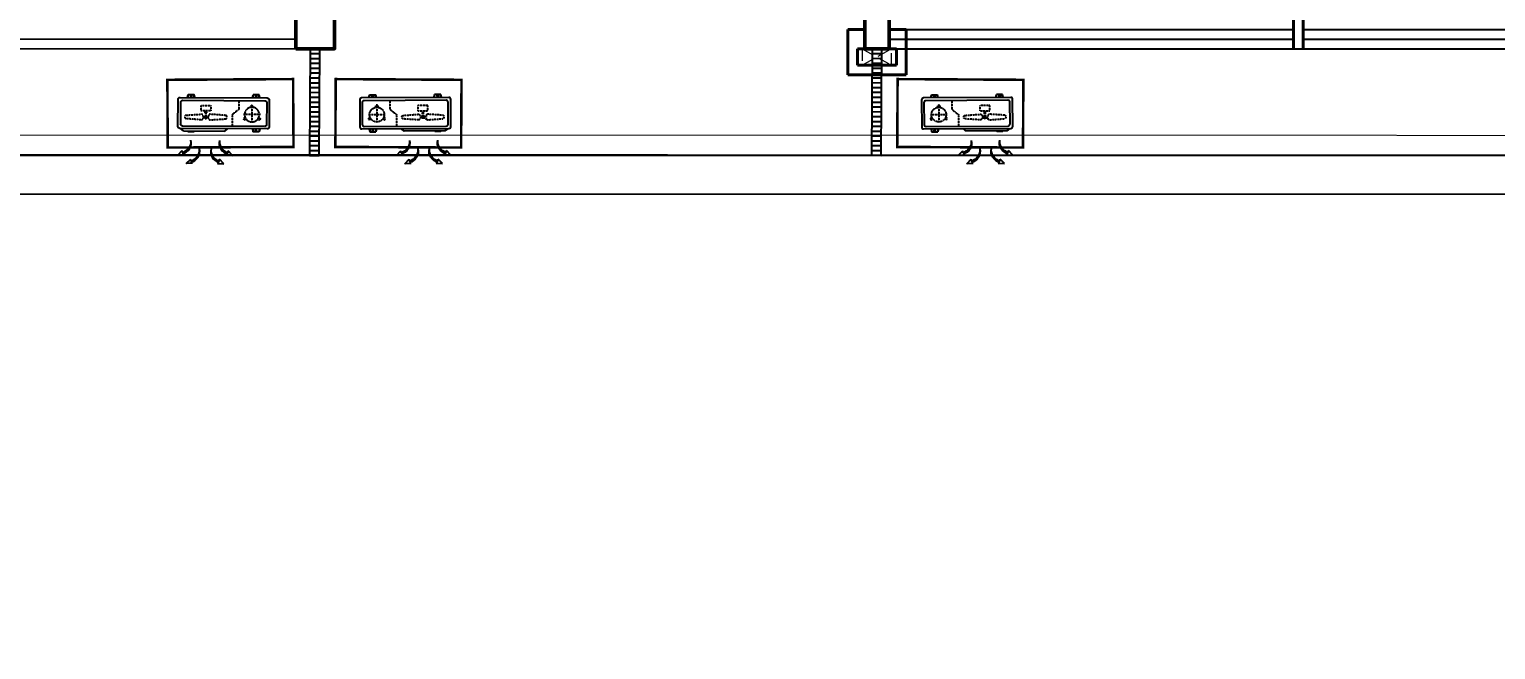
# Model space of a CAD drawing. Header units: millimetres. Extents: x -361681467 to 361175952, y -1292982 to 1550216.
# Drawn here: x -49063 to -33926, y 1370 to 7771 of the extents above; entities that cross this region are included whole.
import ezdxf

# ---------------------------------------------------------------- set-up
doc = ezdxf.new("R2010")
doc.units = ezdxf.units.MM
doc.header["$MEASUREMENT"] = 0
doc.linetypes.add('HIDDEN', pattern=[0.375, 0.25, -0.125])
for name, color, linetype, lineweight in [('00_duong_QH', 7, 'Continuous', 9), ('AUDIT_I_220808132811-11', 7, 'Continuous', 9), ('KT-Kich thuoc', 159, 'Continuous', 18), ('KT-lomo nuoc', 3, 'HIDDEN', 5), ('KT-Net cat', 1, 'Continuous', 40), ('KT-Net cot vach', 2, 'Continuous', 50)]:
    doc.layers.add(name, color=color, linetype=linetype, lineweight=lineweight)
for name, color, linetype in [('AC-EAD', 6, 'Continuous'), ('IDEA - dim', 251, 'Continuous'), ('Kaka - ph', 7, 'Continuous'), ('KT-Net manh', 139, 'Continuous'), ('KT-Noi that', 32, 'Continuous')]:
    doc.layers.add(name, color=color, linetype=linetype)

# ---------------------------------------------------------------- blocks, each defined once
blk = doc.blocks.new('Louvre')
for p, q in [((-390, 976, 0), (-295, 1009, 0)), ((-374, 929, 0), (-279, 961, 0)), ((-357, 881, 0), (-263, 914, 0)), ((-341, 834, 0), (-246, 867, 0)), ((-325, 787, 0), (-230, 820, 0)), ((-308, 740, 0), (-214, 772, 0)), ((-292, 692, 0), (-197, 725, 0)), ((-276, 645, 0), (-181, 678, 0)), ((-260, 598, 0), (-165, 631, 0)), ((-243, 551, 0), (-148, 583, 0)), ((-227, 503, 0), (-132, 536, 0)), ((-211, 456, 0), (-116, 489, 0)), ((-194, 409, 0), (-99, 442, 0)), ((-178, 362, 0), (-83, 394, 0)), ((-162, 314, 0), (-67, 347, 0)), ((-145, 267, 0), (-50, 300, 0)), ((-129, 220, 0), (-34, 253, 0)), ((-113, 172, 0), (-18, 205, 0)), ((-96, 125, 0), (-1, 158, 0)), ((-80, 78, 0), (15, 111, 0)), ((-64, 31, 0), (31, 63, 0)), ((-47, -17, 0), (48, 16, 0))]:
    blk.add_line(p, q)
at = {"elevation": 0}
blk.add_lwpolyline([(48, 16), (-311, 1056), (-406, 1023), (-47, -17)], close=True, dxfattribs=at)
blk = doc.blocks.new('OU DHCB')
at = {"ltscale": 10}
for p, q in [((-145597, -72628), (-145597, -73528)), ((-145297, -72608), (-145577, -72608)), ((-145568, -72656), (-145568, -73503)), ((-145324, -72636), (-145548, -72636)), ((-145302, -73503), (-145302, -72656)), ((-145277, -73528), (-145277, -72628)), ((-145252, -72667), (-145277, -72634)), ((-145252, -72667), (-145252, -73092)), ((-145252, -73092), (-145277, -73118)), ((-145577, -73548), (-145297, -73548)), ((-145548, -73523), (-145324, -73523))]:
    blk.add_line(p, q, dxfattribs=at)
for p, q in [((-145597, -72705), (-145627, -72711)), ((-145597, -72711), (-145627, -72711)), ((-145627, -72711), (-145627, -72774)), ((-145600, -72742), (-145627, -72742)), ((-145597, -72774), (-145627, -72774)), ((-145597, -72780), (-145627, -72774)), ((-145614, -72729), (-145614, -72756)), ((-145252, -72710), (-145247, -72711)), ((-145252, -72711), (-145247, -72711)), ((-145252, -72742), (-145246, -72742)), ((-145252, -72774), (-145247, -72774)), ((-145252, -72775), (-145247, -72774)), ((-145247, -72711), (-145247, -72774)), ((-145597, -73376), (-145627, -73382)), ((-145597, -73382), (-145627, -73382)), ((-145627, -73446), (-145627, -73382)), ((-145614, -73427), (-145614, -73400)), ((-145277, -73376), (-145247, -73382)), ((-145277, -73382), (-145247, -73382)), ((-145260, -73427), (-145260, -73400)), ((-145247, -73446), (-145247, -73382)), ((-145600, -73414), (-145627, -73414)), ((-145597, -73446), (-145627, -73446)), ((-145597, -73452), (-145627, -73446)), ((-145277, -73446), (-145247, -73446)), ((-145277, -73452), (-145247, -73446)), ((-145273, -73414), (-145246, -73414))]:
    blk.add_line(p, q)
at = {"linetype": 'HIDDEN', "ltscale": 1.5}
for p, q in [((-145414, -72691), (-145425, -72850)), ((-145392, -72679), (-145401, -72679)), ((-145367, -72850), (-145378, -72691)), ((-145414, -73101), (-145425, -72941)), ((-145412, -72928), (-145403, -72928)), ((-145403, -72928), (-145403, -72902)), ((-145403, -72902), (-145389, -72902)), ((-145389, -72928), (-145389, -72902)), ((-145389, -72928), (-145380, -72928)), ((-145367, -72941), (-145378, -73101)), ((-145505, -73371), (-145522, -73371)), ((-145514, -73362), (-145514, -73380)), ((-145511, -73371), (-145338, -73371)), ((-145424, -73458), (-145424, -73284)), ((-145372, -73298), (-145387, -73289)), ((-145384, -73301), (-145375, -73286)), ((-145387, -73453), (-145372, -73444)), ((-145384, -73441), (-145375, -73456))]:
    blk.add_line(p, q, dxfattribs=at)
for points in [[(-145514, -72845), (-145514, -72947), (-145460, -72947), (-145460, -72845)], [(-145438, -72893), (-145378, -72893), (-145378, -72899), (-145438, -72899)]]:
    blk.add_lwpolyline(points, close=True, dxfattribs=at)
for points in [[(-145460, -72902), (-145440, -72902), (-145440, -72889), (-145460, -72889)], [(-145412, -72864), (-145403, -72864), (-145403, -72890), (-145389, -72890), (-145389, -72864), (-145380, -72864)], [(-145568, -73236), (-145478, -73236), (-145422, -73168), (-145302, -73168)]]:
    blk.add_lwpolyline(points, dxfattribs=at)
for points in [[(-145499, -73386), (-145517, -73379, -0.677033), (-145517, -73363), (-145499, -73356)], [(-145401, -73299), (-145385, -73287, -0.677033), (-145371, -73295), (-145374, -73314)], [(-145374, -73428), (-145371, -73447, -0.677033), (-145385, -73455), (-145401, -73443)]]:
    blk.add_lwpolyline(points, format="xyb", dxfattribs=at)
for centre in [(-145614, -72742), (-145614, -73414), (-145260, -73414)]:
    blk.add_circle(centre, 6.4)
blk.add_circle((-145424, -73371), 75.8, dxfattribs=at)
at = {"ltscale": 10}
for centre, radius, start, end in [((-145577, -72628), 20, 90, 180), ((-145548, -72656), 20, 90, 180), ((-145324, -72658), 22.3, 5.8369, 90.896), ((-145297, -72628), 20, 0, 90), ((-145577, -73528), 20, 180, 270), ((-145548, -73503), 20, 180, 270), ((-145324, -73501), 22.3, 269.104, 354.1631), ((-145297, -73528), 20, 270, 0)]:
    blk.add_arc(centre, radius, start, end, dxfattribs=at)
at = {"linetype": 'HIDDEN', "ltscale": 1.5, "extrusion": (-3.70596e-18, -2.30289e-31, -1)}
for centre, start_param, end_param in [((-145401, -72692), 3.221423, 4.712389), ((-145392, -72692), 4.712389, 6.203355), ((-145412, -72851), 1.570796, 3.221423), ((-145412, -72940), 3.061763, 4.712389), ((-145380, -72851), -0.07983, 1.570796), ((-145380, -72940), 4.712389, 6.363015), ((-145401, -73100), 1.570796, 3.061763), ((-145392, -73100), 0.07983, 1.570796)]:
    blk.add_ellipse(centre, major_axis=(13.5, 0), ratio=0.942858, start_param=start_param, end_param=end_param, dxfattribs=at)
blk = doc.blocks.new('ki hieu qt')
at = {"layer": 'AC-EAD', "color": 7}
for points in [[(-276796163327.46399, 549769551681.08936), (-276796163446.06061, 549769551567.15027)], [(-276796163396.68091, 549769551574.91687), (-276796163446.06061, 549769551567.15027)], [(-276796163338.91742, 549769551517.02808), (-276796163364.60309, 549769551559.91077)], [(-276796163338.91742, 549769551517.02808), (-276796163327.46399, 549769551681.08936)], [(-276796163110.55872, 549769551464.18396), (-276796163229.15527, 549769551350.24487)], [(-276796163179.7757, 549769551358.0116), (-276796163229.15527, 549769551350.24487)], [(-276796163122.01202, 549769551300.1228), (-276796163147.69757, 549769551343.00525)], [(-276796163122.01202, 549769551300.1228), (-276796163110.55872, 549769551464.18396)], [(-276796163179.7757, 549769550597.07092), (-276796163229.15527, 549769550604.83765)], [(-276796163110.55872, 549769550490.89856), (-276796163229.15527, 549769550604.83765)], [(-276796163122.01202, 549769550654.95972), (-276796163147.69757, 549769550612.07727)], [(-276796163122.01202, 549769550654.95972), (-276796163110.55872, 549769550490.89856)], [(-276796163396.68091, 549769550380.16565), (-276796163446.06061, 549769550387.93225)], [(-276796163327.46399, 549769550273.99316), (-276796163446.06061, 549769550387.93225)], [(-276796163338.91742, 549769550438.05444), (-276796163364.60309, 549769550395.17175)], [(-276796163338.91742, 549769550438.05444), (-276796163327.46399, 549769550273.99316)]]:
    blk.add_lwpolyline(points, dxfattribs=at)
for centre, radius, start, end in [((-276796163644.43658, 549769551622.97937), 286.85271, 255.43444898, 347.307334455), ((-276796163679.50098, 549769551631.34888), 288.39512, 262.614727528, 348.709269443), ((-276796163427.53119, 549769551406.0741), 286.85271, 255.43444898, 347.307334455), ((-276796163462.59583, 549769551414.44348), 288.39512, 262.614727528, 348.709269443), ((-276796163644.43658, 549769550332.10315), 286.85271, 12.692958354, 104.566806371), ((-276796163679.50098, 549769550323.73364), 288.39512, 11.291477035, 97.385309421), ((-276796163427.53119, 549769550549.00842), 286.85271, 12.692958354, 104.566806371), ((-276796163462.59583, 549769550540.63904), 288.39512, 11.291477035, 97.385309421)]:
    blk.add_arc(centre, radius, start, end, dxfattribs=at)
blk = doc.blocks.new('DHCB.1')
at = {"xscale": -1, "rotation": 106.4733300107783}
blk.add_blockref('OU DHCB', (-194860, -237776), dxfattribs=at)
at = {"xscale": 0.4, "yscale": 0.4, "zscale": 0.4, "rotation": 286.4738024344239}
blk.add_blockref('ki hieu qt', (-179483459312, -168534274839), dxfattribs=at)
blk = doc.blocks.new('sdl3')
at = {"layer": 'IDEA - dim', "elevation": 0}
for points in [[(245615, -244500), (249790, -244500)], [(245615, -244600), (249790, -244600)], [(249890, -244500), (254065, -244500)], [(249890, -244600), (254065, -244600)], [(245615, -244700), (254065, -244700)]]:
    blk.add_lwpolyline(points, dxfattribs=at)
at = {"layer": 'KT-Net cat'}
for p, q in [((249790, -244700, 0), (249790, -240750, 0)), ((249890, -244700, 0), (249890, -241000, 0))]:
    blk.add_line(p, q, dxfattribs=at)
at = {"layer": 'KT-Net cot vach', "elevation": 0}
blk.add_lwpolyline([(245365, -244700), (245615, -244700), (245615, -242700), (245365, -242700)], close=True, dxfattribs=at)
blk = doc.blocks.new('*U197')
at = {"layer": 'KT-lomo nuoc', "ltscale": 500}
for p, q in [((295, 57), (32, -167)), ((327, -110), (0, 0))]:
    blk.add_line(p, q, dxfattribs=at)
blk.add_lwpolyline([(295, 57), (327, -110), (32, -167), (0, 0)], close=True, dxfattribs=at)
blk = doc.blocks.new('CTN TN T39')
at = {"layer": 'KT-Net cat'}
for p, q in [((-30300, -19300, 0), (-30300, -19770, 0)), ((-30300, -19300, 0), (-30126, -19300, 0)), ((-29876, -19300, 0), (-29700, -19300, 0)), ((-29700, -19300, 0), (-29700, -19770, 0)), ((-30200, -19670, 0), (-30200, -19500, 0)), ((-30200, -19500, 0), (-29800, -19500, 0)), ((-29800, -19670, 0), (-29800, -19500, 0)), ((-30200, -19670, 0), (-29800, -19670, 0)), ((-29700, -19770, 0), (-30300, -19770, 0))]:
    blk.add_line(p, q, dxfattribs=at)
at = {"layer": 'KT-lomo nuoc', "linetype": 'HIDDEN', "xscale": -0.9999999999999997, "rotation": 10.8976534755902}
blk.add_blockref('*U197', (-29851, -19500, 0), dxfattribs=at)
blk = doc.blocks.new('SP3')
at = {"layer": 'IDEA - dim'}
blk.add_lwpolyline([(-9600, -10100), (-9600, -16865, 0.319876), (-7444, -19890), (3869, -23795)], format="xyb", dxfattribs=at)
blk.add_lwpolyline([(-1392, -21873), (3712, -23636)], dxfattribs=at)
at = {"layer": 'KT-Net cot vach'}
blk.add_lwpolyline([(3680, -23730), (4058, -23861), (4253, -23294), (3875, -23163)], close=True, dxfattribs=at)

msp = doc.modelspace()

# ---------------------------------------------------------------- linework, layer by layer
at = {"layer": '00_duong_QH', "color": 251, "extrusion": (7.52316e-37, 3.29453e-06, 1), "elevation": -0.7}
for points in [[(-73995.4, 47058.4), (-74402.9, 48238.6), (-74743.3, 49264.2, -0.5721349), (-70356.3, 55577), (-70356.3, 55577), (-55283.7, 51221.9, -0.260044), (-52353, 48619), (-48213, 36692.5), (-46490.6, 31673.7, -0.0851587), (-46189.3, 29842.7), (-46199.4, 28170.4), (-43263.5, 28170.4, -0.4853325), (-42963.5, 28570.4), (-14846.4, 28570.4, -0.3325648), (-9646.5, 23917.1), (-8080.4, 16402), (-8041.4, 16200.2), (-7198.6, 12371.4, -0.4743644), (-12357.6, 6070.4), (-45142.5, 6070.4), (-57495, 6070.4, -0.3210444), (-62697.4, 9785.7), (-71022.3, 33863.9, 0.4109427), (-71669.2, 34182.9)], [(-7605.7, 12428.3, -0.4622607), (-12359, 6670.4), (-57540.4, 6680.2, -0.3200303), (-62128.4, 9976.3), (-70455.2, 34060, 0.4141945), (-71870.6, 34748.2, 0.4141945)], [(-7408.8, 12463.3, -0.4623502), (-12357.6, 6470.4), (-57540.8, 6480.2, -0.3200236), (-62317.6, 9911.4), (-70644.2, 33994.6, 0.4141945), (-71805.3, 34559.2)]]:
    msp.add_lwpolyline(points, format="xyb", dxfattribs=at)
at = {"layer": 'AUDIT_I_220808132811-11', "elevation": 0}
for points in [[(-75583.8, 45106.9), (-77998.7, 52101.6, 0.3643585), (-82706.7, 54156.4), (-111642.4, 44174.2, 0.4519048), (-113858.8, 38521.1), (-105745.6, 24907.3, 0.3106789), (-99582.6, 22936), (-77059.8, 30727.4, 0.2299221), (-76774.9, 31142.1), (-76554, 32158.8, -0.27899), (-76095.2, 32660.4), (-71674.8, 34181, -0.4143404), (-71022.3, 33863.9), (-62693, 9773.2, 0.3197537), (-57495, 6070.4), (-12357.6, 6070.4, 0.4808686), (-7217, 12501.3), (-7825.7, 15196.4), (-7870.9, 15396.9), (-9646.4, 23916.5)], [(-77235.6, 31089.8, 0.2042795), (-77169.3, 31210.9), (-76945.5, 32240.8, -0.2754116), (-76217.7, 33041.3), (-71805.3, 34559.2, -0.4141945), (-70644.2, 33994.6), (-62315, 9903.9, 0.3197537), (-57495, 6470.4), (-12357.6, 6470.4, 0.3653099), (-7391.6, 10781.1)]]:
    msp.add_lwpolyline(points, format="xyb", dxfattribs=at)
at = {"layer": 'KT-Noi that', "extrusion": (-2.77965e-06, 0.000489734, 1), "const_width": 26, "elevation": 3.3}
msp.add_lwpolyline([(-46336.2, 6557.3), (-46340.3, 7257.3), (-47638.3, 7249.9), (-47634.3, 6550.8), (-46336.2, 6557.3)], dxfattribs=at)
at = {"layer": 'KT-Noi that', "extrusion": (2.77965e-06, 0.000489734, 1), "const_width": 26, "elevation": 3.1}
for points in [[(-45904, 6557.3), (-45900, 7257.3), (-44601.9, 7249.9), (-44605.9, 6550.8), (-45904, 6557.3)], [(-40104, 6557.3), (-40100, 7257.3), (-38801.9, 7249.9), (-38805.9, 6550.8), (-40104, 6557.3)]]:
    msp.add_lwpolyline(points, dxfattribs=at)

# ---------------------------------------------------------------- block references
at = {"layer": 'Kaka - ph', "rotation": 19.04713796592207}
msp.add_blockref('SP3', (-57535.5, 28800.8, 0), dxfattribs=at)
at = {"layer": 'Kaka - ph'}
msp.add_blockref('sdl3', (-285803.2, 252269.9, 0.6), dxfattribs=at)
at = {"layer": 'KT-Kich thuoc', "color": 2}
msp.add_blockref('CTN TN T39', (-10313, 27070.4, 0), dxfattribs=at)
at = {"layer": 'KT-Net manh', "rotation": 340.6055111508006}
for p in [(-46120.4, 6470.6, -0.2), (-40320.4, 6471, -0.2)]:
    msp.add_blockref('Louvre', p, dxfattribs=at)
at = {"layer": 'KT-Noi that', "extrusion": (2.77965e-06, 0.000489734, 1), "rotation": 343.1993655150782}
msp.add_blockref('DHCB.1', (134304.2, 33192.4, 3.1), dxfattribs=at)
at = {"layer": 'KT-Noi that', "extrusion": (-2.77965e-06, 0.000489734, 1), "xscale": -1, "rotation": 16.80063448492187}
for p in [(-226544.4, 33192.4, 3.3), (-220744.4, 33192.4, 3.3)]:
    msp.add_blockref('DHCB.1', p, dxfattribs=at)

doc.saveas('drawing.dxf')
